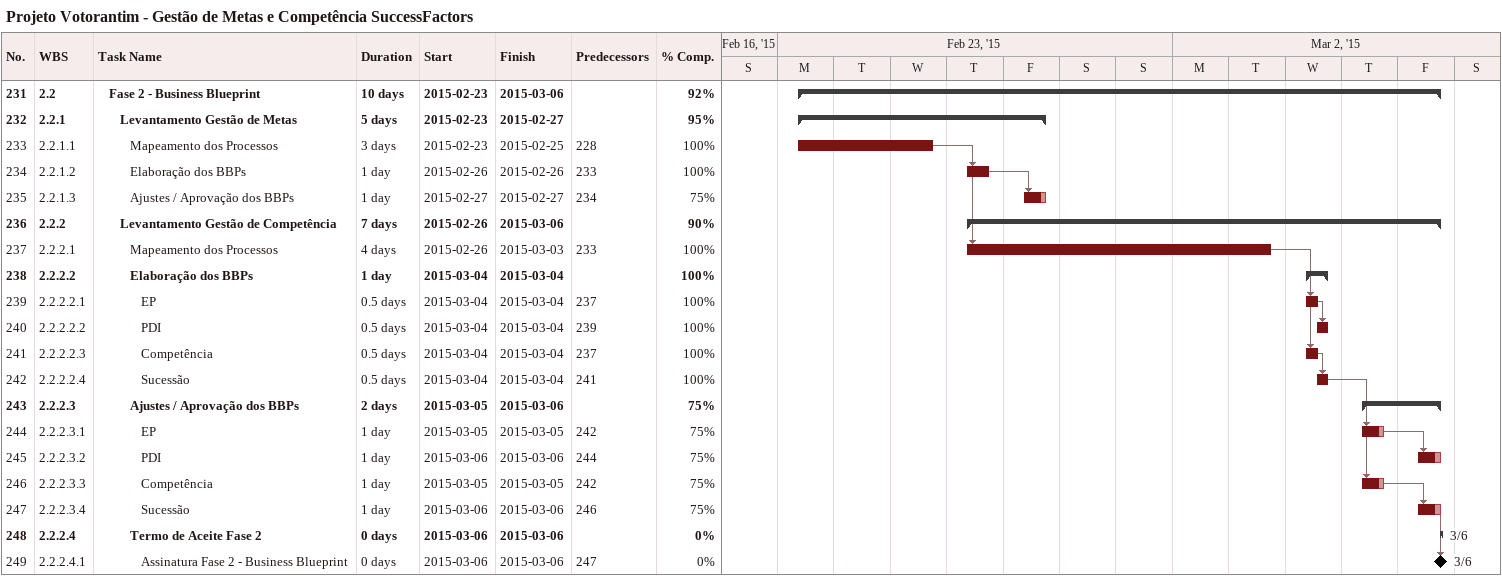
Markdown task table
Projeto Votorantim - Gestão de Metas e Competência SuccessFactors

| ID | WBS | Task | Duration | Start | Finish | Predecessors | % complete |
|---|---|---|---|---|---|---|---|
| 231 | 2.2 | **Fase 2 - Business Blueprint** | 10d | 2015-02-23 | 2015-03-06 |  | 92 |
| 232 | 2.2.1 | **Levantamento Gestão de Metas** | 5d | 2015-02-23 | 2015-02-27 |  | 95 |
| 233 | 2.2.1.1 | Mapeamento dos Processos | 3d | 2015-02-23 | 2015-02-25 | 228 | 100 |
| 234 | 2.2.1.2 | Elaboração dos BBPs | 1d | 2015-02-26 | 2015-02-26 | 233 | 100 |
| 235 | 2.2.1.3 | Ajustes / Aprovação dos BBPs | 1d | 2015-02-27 | 2015-02-27 | 234 | 75 |
| 236 | 2.2.2 | **Levantamento Gestão de Competência** | 7d | 2015-02-26 | 2015-03-06 |  | 90 |
| 237 | 2.2.2.1 | Mapeamento dos Processos | 4d | 2015-02-26 | 2015-03-03 | 233 | 100 |
| 238 | 2.2.2.2 | **Elaboração dos BBPs** | 1d | 2015-03-04 | 2015-03-04 |  | 100 |
| 239 | 2.2.2.2.1 | EP | 0.5d | 2015-03-04 | 2015-03-04 | 237 | 100 |
| 240 | 2.2.2.2.2 | PDI | 0.5d | 2015-03-04 | 2015-03-04 | 239 | 100 |
| 241 | 2.2.2.2.3 | Competência | 0.5d | 2015-03-04 | 2015-03-04 | 237 | 100 |
| 242 | 2.2.2.2.4 | Sucessão | 0.5d | 2015-03-04 | 2015-03-04 | 241 | 100 |
| 243 | 2.2.2.3 | **Ajustes / Aprovação dos BBPs** | 2d | 2015-03-05 | 2015-03-06 |  | 75 |
| 244 | 2.2.2.3.1 | EP | 1d | 2015-03-05 | 2015-03-05 | 242 | 75 |
| 245 | 2.2.2.3.2 | PDI | 1d | 2015-03-06 | 2015-03-06 | 244 | 75 |
| 246 | 2.2.2.3.3 | Competência | 1d | 2015-03-05 | 2015-03-05 | 242 | 75 |
| 247 | 2.2.2.3.4 | Sucessão | 1d | 2015-03-06 | 2015-03-06 | 246 | 75 |
| 248 | 2.2.2.4 | **Termo de Aceite Fase 2** | 0d | 2015-03-06 | 2015-03-06 |  | 0 |
| 249 | 2.2.2.4.1 | Assinatura Fase 2 - Business Blueprint | 0d | 2015-03-06 | 2015-03-06 | 247 | 0 |
